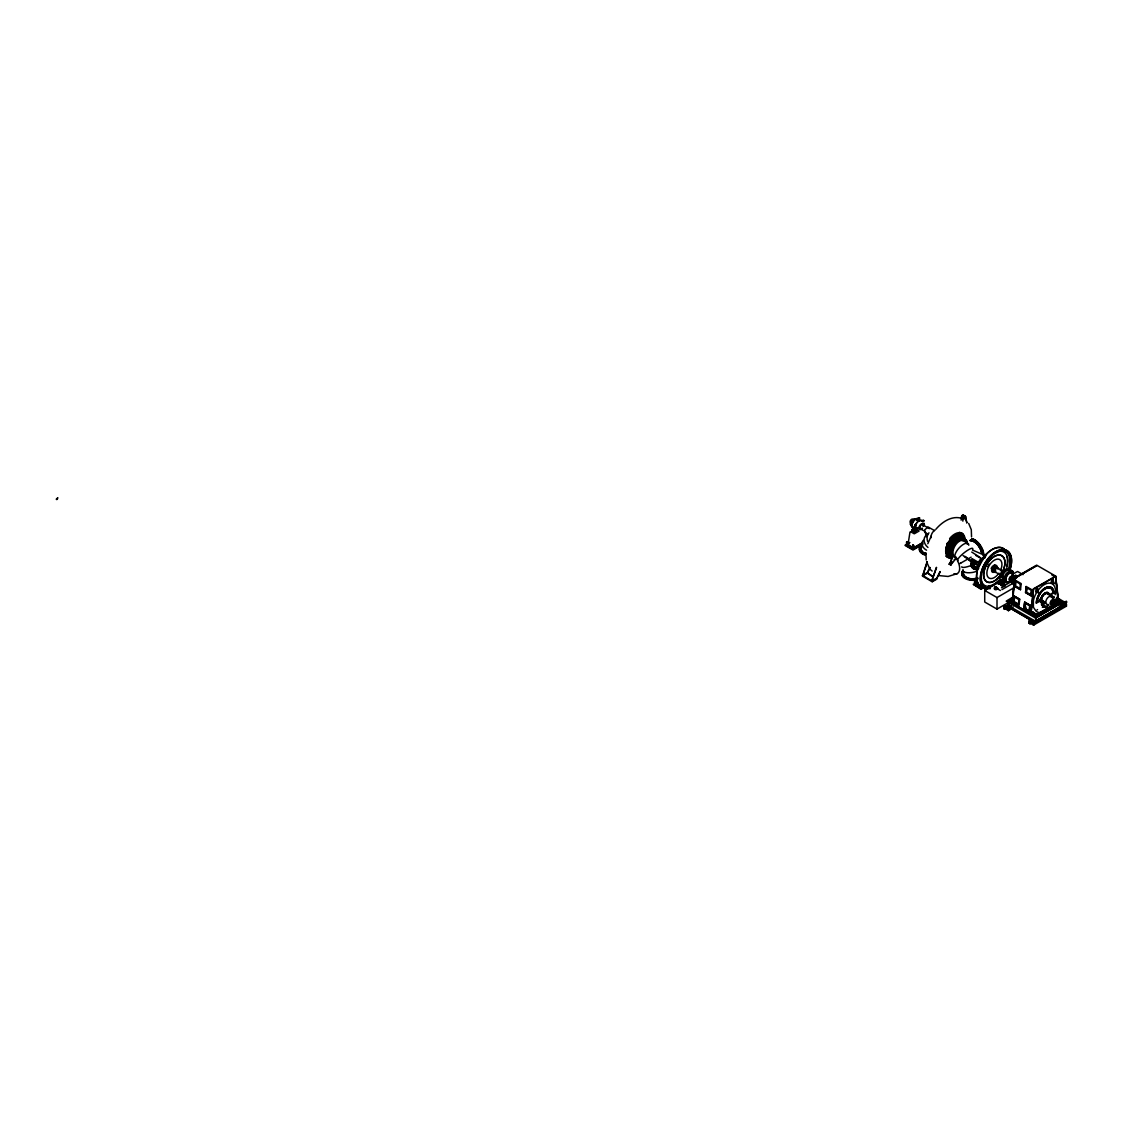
<?xml version="1.0" encoding="UTF-8"?>
<svg xmlns="http://www.w3.org/2000/svg" width="1123" height="1123" viewBox="0 0 1123 1123"><rect width="100%" height="100%" fill="white"/><g stroke="black" fill="none" stroke-linecap="round" stroke-linejoin="round"><path stroke-width="1.5" d="M951.672 556.461C946.773 557.359 953.82 556.432 951.714 558.313M955.519 536.471L954.143 537.65L953.076 537.243L953.708 536.247M953.96 536.275C953.202 538.759 953.764 535.474 955.14 536.541M960.446 535.292L961.091 535.236C958.438 536.499 961.456 533.285 962.369 537.833M961.85 536.738C960.783 536.766 958.13 536.78 960.769 535.053L961.555 536.401M960.404 537.145C958.031 533.93 965.415 539.573 963.927 536.71M960.839 536.654L959.73 535.222L958.719 536.724L960.516 536.218L960.207 535.152L959.954 536.527M960.586 539.377L961.892 539.77L960.67 539.307C955.238 541.16 965.134 531.867 959.421 536.962M963.745 535.952L961.92 538.001L959.309 535.98C954.269 543.069 963.029 531.656 960.558 536.682M912.971 529.115L912.073 530.379L912.971 528.217A5.531 3.187 -60 0 1 911.82 525.676L912.494 523.136A5.292 3.046 -60 0 1 918.965 519.402M916.171 530.982L915.652 531.867L916.171 530.056L913.252 528.049M947.952 553.274C948.949 555.338 945.959 553.077 948.598 552.544C949.595 555.366 946.829 552.825 950.577 553.176M964.208 539.307L965.359 539.138M953.09 541.525C951.532 538.689 952.164 540.879 953.132 539.503C952.318 539.784 952.543 543.321 951.967 543.49C953.104 543.462 951.911 539.419 952.318 540.654M953.132 543.995L953.778 540.107L952.88 539.265M953.792 540.444L953.89 540.177M963.801 536.976C959.688 536.569 965.261 539.335 962.593 536.289A12.858 7.426 -60 0 0 961.19 534.815L959.309 534.239A12.858 7.426 -60 0 0 946.886 545.245A12.858 7.426 -60 0 0 950.212 557.668M947.18 543.237L949.188 542.297L947.798 545.188L947.026 544.051M947.601 543.813L949.258 542.255M948.402 543.364C948.444 541.075 946.099 545.694 948.514 543.771M948.556 543.041L948.781 543.855L948.177 542.662M950.942 544.613C948.626 547.799 948.724 542.549 950.956 544.122M950.044 544.192C947.784 546.634 951.335 540.682 951.349 545.75M951.56 538.689L952.248 538.324L950.198 540.851L952.107 538.38L950.662 538.268M945.917 548.936L947.208 546.803L947.349 548.656L946.128 549.849L946.015 548.249L949.286 549.568L947.222 550.017M949.735 550.481C945.468 550.382 950.69 550.13 949.847 549.582M963.464 538.493L961.555 538.689A11.188 6.457 -60 0 0 951.869 555.478L952.304 556.447A7.398 4.267 -60 0 1 952.079 558.552L949.96 564.125M957.287 537.819L955.912 536.401L956.754 536.878M951.42 545.834C950.451 548.628 947.11 542.802 951.041 544.262M950.914 555.857C949.833 559.759 948.149 553.976 951.027 555.927M949.791 557.373C950.507 551.337 947.04 561.514 951.813 555.309M963.337 537.117C962.706 538.914 963.043 535.811 963.927 537.692M962.495 536.962L963.632 536.78L963.688 537.903M954.143 537.65L953.624 536.668M953.287 542.577L953.399 540.093L952.43 541.286M954.087 535.924L957.231 537.608C957.077 535.811 954.606 537.356 955.94 536.022M950.872 557.092L950.128 556.025M950.591 556.755L949.019 556.84L950.142 556.404M946.043 555.871A13.392 7.735 -60 0 0 951.799 557.64L952.697 556.166L951.518 557.864M955.841 536.233C958.172 538.17 953.315 537.594 956.417 536.836C957.231 537.903 956.656 532.835 957.105 536.822M958.944 534.885L958.789 536.71L959.744 536.527M958.817 535.362L959.126 535.025M960.039 537.019L959.94 535.334L960.993 535.783M947.349 544.234L947.798 544.795M950.577 544.178C948.963 546.003 952.599 544.318 948.416 543.658L948.472 542.114M1001.267 576.997L1003.344 576.646L1001.927 577.419M950.774 547.083C947.138 546.129 950.886 542.381 949.188 544.332M950.297 545.624L948.738 544.585L949.468 545.231M950.704 555.632C949.314 554.734 949.146 560.728 949.482 555.731M963.169 570.091A11.3 6.527 0 0 0 963.983 577.32L964.152 577.503M946.717 547.154L946.071 547.926M948.556 549.161C947.686 546.045 947.166 552.123 948.023 549.652M955.505 537.524L956.768 536.12M1000.326 581.967L1003.962 584.465L1004.313 581.124M952.262 543.265L952.178 543.027A9.546 5.559 -60.5 0 1 961.021 538.535A9.531 5.503 -60 0 0 952.206 543.041A9.531 5.503 -60 0 0 950.479 554.102A9.546 5.559 -60.5 0 1 952.122 543.013M1012.23 602.869L1014.56 578.148L1036.852 565.585L1014.813 578.303L1012.497 603.009L1010.981 602.195L1032.079 615.179L1034.62 613.72L1032.542 611.712L1029.988 613.186M1013.957 595.892L1013.297 601.984L1019.066 605.311L1019.712 599.219L1013.872 595.92L1019.712 599.219M1014.771 586.374L1015.417 580.282L1021.186 583.609L1020.526 589.701L1014.771 586.374L1020.526 589.701M1014.069 601.549L1014.574 597.127L1018.954 599.654L1018.449 604.076L1014.153 601.507M1020.414 584.044L1019.923 588.466L1015.543 585.939L1016.034 581.517L1020.33 584.086M1029.917 611.502L1024.078 608.217L1024.639 602.153L1030.493 605.437L1029.833 611.544L1030.493 605.437M1026.113 586.529L1025.538 592.593L1031.391 595.892L1031.953 589.828L1026.197 586.501L1025.622 592.565L1031.391 595.892M1024.737 602.11L1024.078 608.217M1024.85 607.768C1023.376 592.972 1027.461 622.872 1029.721 605.873L1025.257 603.388M1026.394 592.116L1026.815 587.736L1026.394 592.116L1030.774 594.643L1031.181 590.263L1026.731 587.778M1031.307 595.92L1031.953 589.828M1030.984 614.323L1033.244 588.943L1055.676 576.141L1058.231 598.587L1059.27 599.191L1056.434 601.114L1059.27 599.485L1058.231 598.082L1055.578 599.822L1054.539 602.195M1038.368 614.716A18.726 10.809 -60 0 1 1033.244 612.456L1030.928 613.649L1033.595 589.14L1055.62 576.422L1057.936 598.461L1055.62 576.422M960.179 536.682L960.867 535.783L958.902 535.264M951.069 539.208C953.68 538.324 949.721 536.991 950.198 540.851M952.29 540.079L952.823 539.405L953.834 540.612M952.543 539.461L953.315 539.616M953.567 539.082C953.932 539.391 951.939 541.567 953.848 539.995M954.227 539.293L951.995 540.809L954.227 538.97M949.103 552.769C947.756 557.541 946.914 552.404 948.402 553.527M959.73 535.517L960.839 535.783L960.081 536.948M911.258 523.346C911.89 520.202 911.427 525.255 911.02 522.181M916.986 530.309L916.171 530.056L917.912 530.21A5.531 3.187 -60 0 1 915.02 527.529L915.161 526.28A5.292 3.046 -60 0 1 918.446 521.269A5.292 3.046 -60 0 1 922.165 521.24M921.871 528.301A2.33 1.348 -60 0 1 919.807 527.67L919.063 527.249A3.299 1.909 -60 0 1 921.323 523.95A3.299 1.909 -60 0 1 923.583 524.652L923.653 525.297A3.299 1.909 -60 0 1 923.583 526.041M924.748 530.351L924.973 532.33L928.314 534.38M953.764 537.019L953.076 537.243M955.21 536.331C955.827 533.313 951.981 537.692 953.399 537.356M955.912 538.198C957.933 540.528 954.859 535.741 954.817 540.289A7.103 4.099 -60 0 0 953.525 541.132M962.987 539.377L962.832 538.928A10.584 6.106 -60 0 0 958.242 537.384M974.217 568.112L974.904 567.677L973.29 567.691M979.593 562.118L979.621 561.346L978.849 562.174L979.902 562.342L979.621 561.346M1009.507 581.209A6.317 3.65 -60 0 1 1004.495 581.7L1004.495 576.548A6.317 3.65 -60 0 1 1012.216 572.084L1012.216 577.236M1000.425 577.433C997.449 578.233 1002.825 581.153 1003.976 579.482L1004.229 577.727L1002.193 577.25M1041.049 598.77L1040.923 599.949L1045.597 602.883L1044.053 603.767L1039.645 601.226L1044.053 603.276L1045.345 602.49L1041.414 599.668M947.349 544.122L947.882 543.111M961.372 539.531C960.165 538.942 962.439 535.095 962.397 538.24M1006.04 569.642L1007.233 569.543L1006.04 569.754A5.096 2.934 -60 0 0 1005.043 569.894M971.774 540.486L971.493 539.601M972.729 539.938L972.279 539.152L972.897 539.517M973.585 540.935L974.778 540.598M974.525 540.809L974.202 540.71M974.104 541.356L973.599 540.626M975.845 542.283L976.477 542.83L975.901 542.255M977.207 542.212L977.066 542.114M978.147 544.866L978.512 544.711M979.495 544.515L979.017 543.925M979.747 547.757L979.775 546.943M980.239 547.729L979.523 547.364M981.221 547.154L981.305 546.845M981.502 550.396L981.039 549.863L981.348 550.691M982.316 550.144L982.204 549.189L982.527 550.017M969.907 540.444A11.412 6.598 60 0 1 981.741 552.937L982.541 553.33L981.965 552.755A11.258 6.499 60 0 0 970.342 540.374M1036.459 591.933L1038.508 592.509L1037.441 587.905L1036.248 587.82C1034.816 596.116 1037.273 588.663 1038.508 592.509M1051.942 582.991L1053.992 583.567L1052.925 578.963L1051.746 578.878C1050.314 587.175 1052.756 579.721 1053.992 583.567M1064.071 602.939L1064.309 603.332M949.426 548.824C944.85 550.396 951.7 547.406 950.114 550.705M948.107 549.961C948.121 548.15 947.882 548.6 949.005 549.119M946.352 546.775L948.668 548.698L948.205 549.484M945.748 552.446L947.11 553.611L946.591 551.014L948.43 552.474L947.321 555.043L948.388 555.646M946.015 553.134L946.422 550.93L945.819 553.457M948.247 553.934C943.545 553.358 948.317 552.67 946.619 551.407M947.054 553.4L946.984 553.274M973.108 566.511L972.139 566.624M949.356 556.685L949.819 557.036M963.759 537.791L963.731 535.966M949.665 557.584L948.991 555.885L952.262 554.144M949.974 556.152L948.753 556.025L949.819 556.854M949.595 557.162L949.384 556.306M948.963 556.657L949.665 556.264M956.459 537.594C957.891 536.359 954.55 536.303 956.178 538.268M956.052 537.833C953.638 536.092 958.509 537.412 956.403 537.735M963.043 537.033L963.464 538.114M947.644 552.305L948.359 552.642M948.458 552.572L947.686 554.453L948.514 553.162M947.882 554.229L947.91 552.221M947.994 552.502L947.293 555.45M948.696 552.993L948.289 552.305M965.303 539.363L963.337 539.573M909.546 547.027L910.416 546.522C909.756 543.56 904.169 545.329 907.931 545.062L909.995 532.007M950.774 538.843C952.992 537.44 947.279 541.847 951.363 539.981M917.982 519.303L916.761 518.938A2.457 1.418 0 0 1 918.474 519.893L918.754 519.331M978.386 563.662L978.428 562.932M952.501 540.177L951.925 539.672L952.262 541.272M917.252 520.033L916.2 519.275L916.831 518.952M965.443 539.981L965.19 540.57M948.275 553.12L947.784 554.046L947.587 553.035M1006.629 569.487L1006.04 569.937M948.823 544.767L949.356 544.178M947.405 555.029L947.756 556.278M948.57 555.309L948.444 554.383M960.207 535.938L959.758 536.05M960.263 536.317L962.593 538.45M957.961 535.825L959.239 536.569L960.614 535.432M961.428 535.615L961.162 537.061L959.632 537.398M961.428 537.061L962.467 537.622M963.155 537.608L962.804 536.176L962.495 537.173M977.586 565.416L977.782 564.658L978.344 565.445M957.722 536.64L957.329 536.991M957.428 536.233L957.049 535.166L958.944 534.492M56.304 499.075C60.74 495.552 54.157 500.802 57.427 499.272M907.917 542.802C906.387 544.36 907.23 540.612 907.258 542.297C908.858 542.746 904.577 544.192 907.777 543.995M906.528 543.364L906.57 541.904M910.851 525.648L910.851 524.89M911.736 522.335L911.974 523.234M907.903 543.153L906.738 543.476M907.595 544.178L907.777 543.293M914.964 525.382L915.708 524.694L916.214 525.69M915.091 528.091L915.091 527.333M917.491 519.626L916.761 519.219L917.842 519.514M917.21 519.57L917.463 518.812L917.337 519.64M919.288 518.026L919.344 518.952M912.831 545.89L912.536 545.343C915.484 544.304 910.585 547.154 913.364 547.069M912.522 545.399L913.883 546.845L913.336 546.185M912.367 548.277L913.911 548.277M919.54 520.567L919.765 521.1M912.452 547.42L913.743 545.455M923.022 521.325L923.527 520.468L923.583 521.409M923.822 523.739L923.962 523.15M974.553 581.209C977.305 582.121 973.388 581.251 975.255 582.36M974.975 582.5C974.694 585.055 976.294 581.068 974.61 583.328M975.775 582.655L974.427 582.556L974.736 581.756M979.874 564.981L978.624 564.364M980.084 561.865L978.737 562.3M975.761 582.107L975.915 583.258M982.807 557.949L982.85 558.299M982.807 558.215L983.13 557.275M981.741 585.504L980.618 586.655M980.702 585.701L981.572 586.88M1000.102 583.258L998.319 583.693M1001.267 584.76L1001.267 585.56M1001.674 584.774L1002.853 584.957L1001.983 585.462C1001.407 581.461 1004.509 587.933 1001.126 585.069M1002.544 584.606L1001.8 584.325L1002.853 584.437L1002.671 585.35M1011.149 570.231L1010.153 570.751L1011.318 570.695M1011.304 570.933L1010.153 570.751M955.547 540.907L956.291 540.009L956.557 540.682M955.898 540.71L955.252 539.672M946.113 552.151L946.184 551.14L946.984 551.969M947.728 549.498L947.77 548.487L948.472 548.81M950.016 557.64L950.942 556.264M961.569 537.047L961.934 538.352M959.267 535.081C957.049 532.597 955.631 537.468 958.312 534.478M959.632 535.446L959.253 536.569M959.66 535.924L959.87 535.18M950.746 553.148L951.7 553.148M975.761 567.648C976.112 569.642 977.221 567.719 975.452 568.35M949.637 544.823L950.086 545.259M950.999 544.908L950.114 543.139M955.196 540.514L956.192 537.678M980.056 547.842L979.607 547.055M946.731 547.462L946.787 548.656L946.043 548.136M948.135 553.653L947.321 553.821L947.672 552.769M952.22 543.055L953.118 542.241M947.966 549.315L948.612 549.344M960.404 536.597L961.134 536.289M911.96 524.427L912.353 523.121A5.531 3.187 -60 0 1 919.119 519.205L919.19 519.359M949.37 563.914L950.128 563.086M979.958 563.69L980.351 562.37A5.531 3.187 -60 0 1 984.745 557.738M1000.579 576.057L1001.028 574.555A6.317 3.65 -60 0 1 1008.763 570.091M1000.832 575.945L1001.407 576.717M1001.463 576.983L1001.969 575.313A7.047 4.071 -60 0 1 1010.602 570.33L1011.233 570.638M1002.432 577.306L1003.765 577.643M1041.386 597.633L1039.393 600.033M1053.121 602.377C1053.318 598.84 1049.837 604.862 1052.798 602.925M996.508 588.508L996.733 587.68M1016.764 576.717L1016.329 575.931M949.398 549.638L949.061 548.6M955.954 537.678L956.838 536.626M963.295 539.237L963.029 538.057M972.967 566.806L973.122 566.09M957.372 535.053L958.073 534.323L958.817 535.067M951.223 555.885L950.451 555.506M957.779 535.699L958.382 534.562M949.707 555.604L949.482 556.699M1055.76 576.155L1036.655 565.15L1014.673 577.784L1012.09 602.756M949.37 553.878L949.328 552.965L946.352 551.716M936.343 567.396L931.893 580.956L936.68 578.317L936.764 579.145L932.23 581.756L922.474 576.127L926.994 561.991M930.209 567.648L927.331 573.095L922.811 575.706L927.261 562.146M932.23 581.756L932.16 579.468L936.61 567.55M956.192 540.458L956.796 537.538M947.531 554.622L950.03 555.352M947.658 555.436L947.419 554.215M948.43 555.309L949.132 554.032M961.106 520.146L961.779 516.692A1.713 0.983 -60 0 1 963.001 515.289A1.713 0.983 -60 0 1 964.011 515.738L964.587 518.924M965.401 516.538L966.833 522.799L965.401 516.538A1.713 0.983 -60 0 0 964.376 516.089A1.713 0.983 -60 0 0 963.169 517.478L962.846 521.142M962.846 519.472L963.52 517.703A1.713 0.983 -60 0 1 964.727 516.299A1.713 0.983 -60 0 1 965.738 516.734M953.736 540.682L953.16 541.356M924.369 524.764L923.078 525.718A2.33 1.348 -60 0 1 923.036 526.294M947.517 544.795L948.584 544.458M952.529 539.587L952.472 539.966M1054.736 602.279L1055.578 599.822M927.823 543.714L931.178 536.106M949.791 544.023L949.328 544.936M978.203 545.034L979.102 543.953L974.343 539.981A13.013 7.51 60 0 0 971.971 538.97A13.013 7.51 60 0 1 983.509 555.941A13.013 7.51 60 0 0 978.947 544.065L978.947 543.827M982.302 549.919L982.204 549.189M911.82 523.178L911.02 522.56A3.299 1.909 -60 0 1 912.62 519.71M912.073 522.335L910.739 523.051M912.732 530.196L911.792 530.716L912.494 529.888L912.788 531.053L911.623 530.856L913.111 529.565L914.15 530.253M915.498 525.789L915.259 524.623L916.312 524.778L915.54 525.62L915.329 524.89M915.091 525.367L915.259 524.623M919.597 517.998L918.389 518.18L918.825 518.826L919.597 517.998L918.544 517.829L918.614 518.952M918.389 518.573L918.544 517.829M913.897 531.937L915.231 530.772L916.256 531.376L912.971 529.719L916.171 531.558M914.852 531.418L914.571 532.274M922.629 521.016L922.783 520.272C925.591 520.847 920.818 521.549 923.836 520.44M995.034 588.087L996.354 588.396L996.564 587.189L994.908 587.736M996.354 589.182L995.034 588.985L995.231 586.978M998.375 582.851L999.33 582.304L999.554 583.553L998.375 582.851L999.737 582.64M996.564 587.189L994.796 588.284A1.404 0.814 0 0 0 994.796 589.435A1.404 0.814 0 0 0 996.789 589.435L997.659 588.943L1000.382 590.516M998.375 583.37C999.049 581.882 1000.003 583.019 998.052 583.623M996.564 587.848L995.596 588.41M1001.169 585.111L1001.674 584.255M1002.853 584.437L1001.491 584.648L1002.165 584.311M1013.297 577.826L1016.329 577.657L1016.526 575.664L1015.206 575.453L1014.995 576.661L1016.329 576.759M1015.81 575.931L1014.869 576.211M1016.526 576.324L1015.192 576.955L1015.206 575.453M947.391 550.312L948.879 548.122L948.247 547.631M948.177 549.723L948.781 548.529M924.959 529.649L928.061 526.968L934.49 530.561M949.847 564.055L951.56 558.257A7.398 4.267 -60 0 0 951.785 556.152L951.349 555.169A11.188 6.457 -60 0 1 961.035 538.38L962.944 538.198L966.37 540.163A11.188 6.457 -60 0 1 967.422 544.122M950.928 564.687L950.942 563.564L950.226 564.279M960.726 539.531L961.653 539.012L960.769 539.7A9.728 5.615 -60 0 0 954.129 545.581M947.405 548.936L947.952 548.684M961.077 536.022L959.926 535.124M952.079 540.149L953.188 539.868A8.998 5.194 -60 0 1 956.473 537.931M946.254 552.221L946.057 553.021M929.942 567.494L927.065 572.941L922.545 575.552M957.175 537.763L956.557 538.479M940.021 571.537L936.764 578.527L932.16 581.11M936.68 578.499L940.288 571.691M950.591 538.984L950.872 539.896M932.23 581.153L922.545 575.383M922.474 575.509L927.065 572.772L933.395 576.59M963.969 577.348L964.11 577.25A11.3 6.527 0 0 0 975.887 579.65M1001.505 576.857C998.712 574.892 1002.53 576.632 1000.144 576.759M1000.958 576.296L1000.116 576.548L1000.775 576.197M1002.418 578.148C1003.092 577.152 1001.505 577.222 1003.078 577.896M1002.249 577.011L1002.446 577.91M1010.307 570.063L1010.489 570.975M1012.581 572.912C1012.89 570.891 1011.879 570.779 1011.528 572.674M1012.286 571.621L1013.143 571.368M947.756 543.504L948.5 542.858M955.926 536.654L957.021 536.822L956.122 536.513M950.465 556.952L951.335 556.432M911.202 524.483A3.299 1.909 -60 0 1 910.893 523.318L911.595 522.855L910.22 524.259M950.774 545.076L950.465 545.483A7.103 4.099 -60 0 0 949.974 547.294M946.015 547.715L946.057 548.529M946.759 547.041L946.17 547.547M945.819 547.617L945.791 549.652M950.03 543.743L950.1 544.487M954.592 535.755L955.799 535.601L954.087 536.05M950.128 564.223C945.763 564.672 953.862 562.693 952.318 562.09M973.444 540.851L973.922 541.454L973.781 540.528M974.034 540.514L975.101 540.781M974.188 540.935L974.778 539.952L975.255 540.542M1005.366 608.722L1004.074 609.101L1004.594 607.754L1005.366 608.722L1004.594 607.754M1004.594 609.396C1005.787 606.28 1003.134 610.673 1005.113 608.062M1028.907 622.914L1029.679 622.24L1030.198 623.574L1028.907 622.914L1029.201 620.837L1030.928 620.64L1033.876 623.139L1033.876 624.935M1029.679 622.24L1030.198 623.574M1029.679 623.883L1030.465 623.209M1065.292 601.9L1066.078 602.869L1065.292 601.9L1066.597 601.535L1066.078 602.869M1066.078 601.226L1065.53 602.223L1066.597 602.574M952.95 540.514L952.332 539.812M945.917 552.025L946.871 551.828M963.352 539.658L964.124 539.124M915.357 519.093L915.217 518.77M912.087 523.15L911.3 522.785M922.699 520.623L922.853 521.409M980.505 585.644L981.137 586.346L981.881 585.602M980.393 586.697L981.965 586.487M998.782 582.584L998.319 583.89M1004.299 577.334L1002.123 577.489L1002.657 575.706A7.047 4.071 -60 0 1 1011.29 570.723L1010.307 570.47M1002.278 584.325L1003.218 585.265L1001.435 585.49M1013.283 571.93L1011.556 573.151M958.087 538.872L958.916 539.124M947.728 554.622L947.04 555.871L948.093 556.475M963.548 536.682L959.716 536.836M957.694 536.373L957.4 536.078M950.605 549.793L950.62 550.93M994.908 587.638L994.866 588.34M952.767 540.275L952.823 539.812M953.609 541.075L952.515 541.412M952.88 556.376L951.883 557.57M978.723 568.308L978.737 567.662M949.861 556.082L948.598 555.197M951.027 543.251L950.437 542.76M950.423 543.069L949.132 544.978M949.202 545.301L950.718 543.771M952.571 556.98L951.827 557.331M950.676 552.446L950.732 553.597L950.058 553.344M910.36 523.739L911.23 524.75M950.732 553.597L947.742 554.467M949.749 563.437L950.956 564.701L954.704 560.068A7.398 4.267 -60 0 1 956.417 558.819L957.456 558.707L956.389 558.819M950.451 538.45L949.777 540.64M935.908 529.242C942.155 521.858 952.262 514.98 962.341 518.559M960.684 538.843L962.706 536.892M951.953 556.713C949.932 558.875 948.809 555.211 952.136 554.973A9.546 5.489 -59.8 0 0 953.16 556.039M952.515 555.183L950.493 557.134L948.051 555.801M950.956 538.801L951.434 538.633M948.093 542.746L948.823 542.241M1006.04 607.206C1006.784 609.635 1005.955 604.23 1008.917 605.381M963.885 539.503L964.699 539.124M963.127 570.638L963.239 570.61A11.3 6.527 0 0 0 963.983 577.798A11.3 6.527 0 0 0 975.887 580.128M963.323 537.749L963.59 537.51M949.525 557.359L950.212 556.854M963.295 538.198L962.481 538.394M919.498 518.896L918.544 518.222M910.851 525.578L912.199 525.48M956.038 537.847L954.269 537.033M1039.477 600.58L1037.175 601.914L1037.273 600.159A11.37 6.57 -60 0 1 1045.036 588.789A11.37 6.57 -60 0 1 1052.798 591.189L1053.079 592.733L1050.777 594.067L1049.261 594.334L1048.124 592.719A6.191 3.566 -60 0 0 1045.036 593.014L1043.899 593.842A6.191 3.566 -60 0 0 1041.246 597.731M952.894 555.408L952.009 555.324M1054.75 576.661L1051.872 575.004M963.38 536.218L963.941 536.738M996.677 588.284L995.02 588.382M1016.469 577.784L1016.764 577.517A3.832 2.218 -60 0 0 1012.076 580.184A3.832 2.218 -60 0 0 1014.42 583.525M951.799 546.059L951.462 547.42M949.202 555.59L948.738 554.58M960.741 563.086L960.011 563.521L971.128 557.162M979.017 565.922L964.783 556.362L972.265 562.497L963.071 555.548M913.589 528.147L913.097 527.992A5.292 3.046 -60 0 1 912.002 525.578L911.974 525.887A5.503 3.187 0 0 0 914.669 527.375L915.919 527.263M912.788 531.053L914.15 530.154M915.231 530.884L914.01 532.33M914.74 532.33L916.256 531.376M919.105 531.039L914.262 533.804L910.823 531.853M921.969 544.837L913.013 550.017L905.222 545.525L909.7 542.437M909.672 542.858L906.008 544.978L913.097 549.063L923.008 543.35M906.808 545.441L907.679 544.936M913.238 545.75L913.729 546.101M914.81 547.14L922.699 542.591M914.585 547.406L922.025 543.111M905.222 545.02L913.013 549.512L921.969 544.346M981.741 552.895L982.457 552.937M976.603 568.814A11.188 6.457 -60 0 1 970.749 563.367L972.644 562.286A8.507 4.913 -60 0 0 972.841 563.957M986.555 554.243L984.674 555.338L972.546 550.088M973.122 562.567L971.227 563.648A11.188 6.457 -60 0 0 977.094 569.094M970.749 563.367L971.718 563.928L973.613 562.834A8.507 4.913 -60 0 0 978.063 566.975M975.396 581.925L974.567 582.065L975.775 581.265M975.368 583.763L974.399 584.325L975.676 584.199M977.543 586.276L978.414 585.785L975.859 583.974M980.365 587.778C984.127 588.129 978.512 587.02 981.502 587.161M1000.944 576.955L1002.642 575.86L1001.702 575.313L1000.144 576.352A5.096 2.934 -60 0 1 1002.488 571.256A5.096 2.934 -60 0 1 1006.405 569.894M1001.084 576.899L1002.642 576.001L1001.702 575.453M984.001 587.554L981.011 589.28L973.22 584.283L981.011 588.775L984.001 587.048M1008.959 602.195L997.013 609.101L984.717 602.012L984.717 590.459L1001.155 580.97M997.659 588.143L994.796 587.483A1.404 0.814 0 0 0 994.796 588.634A1.404 0.814 0 0 0 996.789 588.634L997.659 588.143L997.659 588.943M1001.786 583.441L1000.439 584.255L1002.221 583.693L1002.657 581.461A7.047 4.071 -60 0 0 1003.443 582.205M1013.901 576.464L1014.771 575.959A1.404 0.814 0 0 1 1016.764 575.959A1.404 0.814 0 0 1 1016.764 577.11M1004.032 584.437L1005.071 584.479L1005.197 585.911L1001.435 587.778M1004.552 584.142L1004.552 585.532L1012.3 581.054M1001.941 589.617L1013.185 583.174M984.717 590.459L997.013 597.548L1013.437 588.059M1013.676 596.636L1006.208 601.142L1035.631 618.127L1063.958 601.577L1035.631 617.931M1012.96 598.657L1008.636 601.142L1035.631 616.724L1061.544 601.774L1056.757 599.205M1008.987 601.142L1013.493 598.545M1004.116 608.161L1004.116 606.364L1005.843 606.153L1008.777 608.652L1008.777 610.449M1006.208 605.746L1035.631 622.928L1006.208 605.943L1009.198 604.02M1004.453 606.953L1009.198 604.216M1036.248 587.82L1037.441 587.905M1051.746 578.878L1052.925 578.963M1003.822 608.427L1004.453 606.153M1004.116 606.364L1007.401 607.052M1007.696 607.136L1010.644 605.437M1007.008 608.427L1011.556 605.802M1036.248 591.821L1036.978 591.639M1051.746 582.879L1052.462 582.697M1011.725 608.75L1008.44 610.659L1008.777 608.652M1008.777 609.452L1013.185 606.911M1045.345 602.532L1041.625 600.58L1040.08 601.479L1041.933 597.843A5.194 3.004 -60 0 1 1044.081 594.516L1045.12 593.87A5.194 3.004 -60 0 1 1047.717 593.618M1052.686 598.292L1053.978 597.506L1049.991 595.204L1053.865 593.07A12.367 7.131 -60 0 0 1045.12 588.031A12.367 7.131 -60 0 0 1036.375 603.163L1041.358 600.201L1041.849 597.787A5.194 3.004 -60 0 1 1044.165 594.572M1040.08 600.44L1044.053 602.728L1045.401 601.956M1053.978 598.054L1053.978 597.015L1052.63 597.787L1049.977 596.243M1032.599 613.383L1035.631 615.137L1058.764 601.774L1055.227 599.626L1057.585 598.25M1031.223 613.677L1030.928 614.351M1046.271 606.673L1042.369 604.427L1042.72 607.108M1031.265 613.846L1033.469 612.582L1035.841 614.351A18.726 10.809 -60 0 0 1038.719 614.913M1032.262 614.786L1034.62 612.919M1055.227 599.626L1056.617 600.215L1059.27 598.685M1010.981 602.7L1032.079 614.885L1034.62 613.411L1032.542 612.217M1049.022 605.086L1045.331 607.108L1041.512 604.918L1041.512 600.749M1035.631 616.527L1061.193 601.774M1064.786 604.539L1061.881 601.97L1065.166 602.672L1066.555 606.069L1033.525 625.132L1029.159 622.535M1032.486 619.742L1029.538 621.44L1029.538 620.64M1030.198 622.535C1027.924 624.416 1031.111 621.749 1029.945 623.504M1029.201 620.837L1032.486 621.538M1061.881 601.97L1065.166 602.672M1065.559 602.574C1067.468 602.911 1065.895 600.454 1066.134 602.279M1059.242 606.336L1064 603.598M1032.093 622.914L1064.786 604.076M1035.631 621.131L1061.193 606.364L1061.193 601.577M1008.636 600.945L1008.636 605.746L1035.631 621.328L1061.544 606.364L1061.544 601.577M1033.525 625.132L1033.876 623.139M1066.204 606.266L1066.555 604.272M1035.631 622.718L1063.958 606.56L1061.024 604.862M1033.876 623.939L1066.204 605.269L1064.436 604.75M995.961 568.687L996.227 568.533A1.474 0.856 -60 0 1 997.056 568.799M948.205 544.094L947.391 543.307L949.258 544.318M947.321 553.779L948.107 554.046M915.863 525.017L915.259 525.017M916.214 525.564L915.175 525.564M924.454 524.427L923.822 523.683M914.024 531.291L914.375 532.386M906.57 543.293L907.595 543.223M913.855 546.985L912.55 546.283L913.041 545.048M912.718 546.662L913.743 546.845M1010.181 570.554L1011.051 571.34M1012.3 571.495L1011.29 570.723M1001.435 584.844L1002.165 584.662M963.702 537.075L962.341 536.682M995.09 587.624L996.564 587.652M946.366 551.912L948.303 552.965M952.374 539.77L953.202 540.261L950.465 538.759L951.041 539.784M956.136 537.117L957.905 536.864M982.035 552.67A11.258 6.499 60 0 0 978.33 544.95L977.922 544.922M957.315 573.628L948.093 576.464L939.277 575.622M964.376 539.251L962.832 538.928M950.451 557.289L949.595 556.573M948.935 552.769L950.956 552.263M922.853 520.553L923.668 521.184M913.575 547.519L912.409 547.098M979.088 561.711L979.677 561.556M1013.69 577.306L1014.195 577.713A2.709 1.572 -60 0 0 1012.076 577.236A2.709 1.572 -60 0 0 1010.489 580.535A2.709 1.572 -60 0 0 1012.399 581.447M999.582 583.778L998.544 583.778M996.283 588.508L995.483 588.55M958.172 534.955L960.488 536.19M977.515 579.552L977.557 578.836M1042.369 607.304L1046.608 606.476M916.986 519.107L917.842 519.177M915.091 524.974L916.143 525.129M979.088 562.441L980.07 561.598M1015.206 576.113L1016.526 576.422L1016.526 575.664M995.231 587.736L996.564 587.947M960.867 535.025L961.835 535.882M959.561 537.215L959.618 536.261M951.055 563.662C947.84 564.939 952.809 566.104 950.802 563.521M979.256 561.668L979.635 561.668A2.33 1.348 -60 0 1 979.803 561.107M979.453 564.981L980.491 562.384A5.292 3.046 -60 0 1 982.765 559.072M1013.143 571.775L1012.132 571.495M1014.883 578.008L1014.195 577.713M963.408 535.755L963.534 537.833M971.971 563.788L971.928 564.855M1036.599 611.431L1037.091 611.853A15.904 9.181 -60 0 0 1042.13 612.302M981.137 586.852L980.505 586.571M917.491 528.386L915.203 527.361M979.817 561.823L979.088 561.823A3.299 1.909 -60 0 1 981.951 558.342M999.33 582.683L1000.102 583.469M917.224 528.4L919.863 527.136A2.33 1.348 -60 0 1 921.45 524.82A2.33 1.348 -60 0 1 923.036 525.311L923.696 524.722M917.463 519.977L917.912 520.244A2.457 1.418 0 0 1 916.2 519.317M996.354 587.554L995.09 587.511L995.034 588.985M959.421 532.358L961.555 533.018A14.599 8.422 -60 0 1 963.197 534.534M962.425 539.531L964.292 540.374M912.971 528.217L913.785 528.456M950.465 543.56L951.728 545.96M947.7 554.13L949.146 554.692M947.335 549.961L947.938 550.298M951.841 557.527L948.374 557.584L946.142 556.25M952.178 538.198L951.504 538.45M950.255 540.023L950.999 540.528M979.003 565.767L973.234 563.058A9.026 5.208 -60 0 0 977.965 567.438M1012.539 574.176L1017.592 571.481L1023.053 574.639M961.442 516.482A1.713 0.983 -60 0 1 962.65 515.092A1.713 0.983 -60 0 1 963.66 515.541L964.011 515.738M961.779 516.692L961.106 518.475M1053.865 593.07L1053.781 593.028A12.367 7.131 -60 0 0 1045.036 587.975A12.367 7.131 -60 0 0 1036.29 603.121M985.643 555.899L984.674 555.338A8.507 4.913 -60 0 1 984.464 557.247M1056.603 597.324L1063.958 601.774M1053.978 597.015L1049.991 594.713L1049.991 595.751M1014.995 575.902L1015.557 577.784M1015.206 576.211L1016.469 576.885L1016.54 576.127M1055.578 600.117L1056.617 600.215M971.746 552.067L979.775 557.205M1044.601 594.137L1043.646 594.278A5.194 3.004 -60 0 0 1041.414 597.534M921.899 524.301L929.409 528.638M975.957 555.506L981.965 558.973M995.483 566.778L1002.979 571.116M1061.024 604.665L1063.958 606.364M919.583 528.329L924.089 530.926M972.125 558.664L978.133 562.132M993.153 570.807L1000.663 575.13M971.521 559.324L975.999 561.907M1001.814 581.419L1002.516 581.812L1001.786 580.535M911.792 530.337L912.606 530.842M951.041 555.267L952.627 556.25M952.346 556.769L952.894 556.811A10.584 6.106 -60 0 1 951.406 544.009A10.584 6.106 -60 0 1 963.169 539.012M1024.639 602.153L1030.409 605.479M1037.554 609.578L1037.034 609.887M994.585 587.161L995.666 587.792L995.596 589.308M1030.942 613.439L1032.262 614.281M911.82 547.533L906.696 543.897M974.006 584.227L981.095 588.326M1007.008 608.933L1006.222 607.978M1004.074 608.062L1008.44 610.659M932.581 576.731L927.065 572.772M978.975 564.083L980 564.841M970.37 540.36A11.258 6.499 60 0 1 974.343 541.412L978.33 544.95M1031.279 622.409L1031.125 621.693L1031.321 622.97M975.143 584.185L975.073 580.858M907.145 544.936L907.075 541.609M960.221 535.741L960.614 536.696M930.462 569.656L932.146 571.046M977.628 565.066L977.15 564.434M1048.91 593.407L1048.222 592.762A6.191 3.566 -60 0 0 1045.12 593.07M964.587 538.703L965.85 539.868A11.188 6.457 -60 0 1 966.903 543.827M1035.939 611.052L1033.399 607.262L1033.399 600.538A15.904 9.181 -60 0 1 1047.169 583.399A15.904 9.181 -60 0 1 1055.115 594.713M1002.432 581.742L1003.26 582.514M1064.829 602.869L1066.204 604.469M1032.135 621.735L1033.525 623.335M1007.05 607.262L1008.44 608.848M972.307 565.037L972.883 564.293L972.307 565.037A9.546 2.035 -21.1 0 1 961.878 567.199L961.765 566.792M1041.625 600.58L1041.568 601.268A5.194 3.004 -60 0 0 1041.933 602.082A5.194 3.004 -60 0 1 1041.484 601.226M968.672 523.402L971.297 529.691L971.549 536.92M1048.601 594.811L1047.633 593.576A5.194 3.004 -60 0 0 1045.036 593.828L1044.601 593.576A5.194 3.004 -60 0 1 1045.555 593.169M1004.046 580.717L1004.495 581.7M926.629 561.837L929.283 567.803M949.356 555.688L949.623 557.345M1052.405 579.257L1053.472 583.876M1036.922 588.199L1037.989 592.818M914.81 518.7L914.81 518.994A3.299 1.909 -60 0 0 913.224 519.275M925.282 531.67L926.18 536.738M948.809 554.495L948.879 555.408M925.857 552.698L926.236 559.984M1058.764 601.774L1035.631 615.137M1052.265 578.584L1052.265 582.57M1044.053 602.728L1044.053 603.767M1036.768 587.526L1036.768 591.512M1035.631 616.33L1035.631 621.328M1015.964 575.327L1015.964 576.899M1012.286 571.214L1012.483 572.112M1008.987 600.945L1008.987 605.746M997.013 597.548L997.013 609.101M996.003 586.866L996.003 587.624M995.666 586.992L995.666 587.792M981.095 586.852L974.694 583.16M979.017 561.43L978.849 562.174M974.343 539.981L974.343 541.412M916.312 524.778L916.143 525.522M974.722 541.202A11.258 6.499 60 0 1 978.695 544.725M981.614 549.779A11.258 6.499 60 0 1 982.4 552.446M972.336 538.759A13.013 7.51 60 0 1 983.916 555.703M958.059 560.531A9.546 1.965 -38.6 0 1 964.839 552.235A9.546 1.965 -38.6 0 1 972.658 549.414M953.329 555.745A9.531 5.503 -60 0 1 951.349 545.413A9.531 5.503 -60 0 1 961.456 538.815M952.978 555.562A9.546 5.559 -60.5 0 1 951.574 555.141M956.838 558.243A9.546 3.846 -48.1 0 1 959.112 547.926A9.546 3.846 -48.1 0 1 968.77 545.259M952.571 556.489A10.584 6.106 -60 0 1 949.089 548.782A10.584 6.106 -60 0 1 956.305 538.212M977.74 578.612A9.574 5.517 0 0 1 975.438 579.159M968.166 578.612A9.574 5.517 0 0 1 966.187 577.741L966.173 577.25A9.574 5.517 0 0 1 963.674 571.902A9.574 5.517 0 0 0 964.671 576.113L966.173 577.25A9.574 5.517 0 0 0 977.74 578.134M977.684 577.896A9.56 4.983 -4.3 0 1 966.201 577.727M951.434 553.555A9.546 5.489 -59.8 0 1 953.89 543.981A9.546 5.489 -59.8 0 1 961.386 539.11M978.035 562.076A9.546 2.035 -21.1 0 1 974.539 564.083M976.799 571.214A9.588 3.916 -11.6 0 1 972.083 572.505L969.654 572.758A9.588 3.916 -11.6 0 1 962.804 570.021M1011.261 579.917A2.33 1.348 -60 0 1 1009.198 579.44A2.33 1.348 -60 0 1 1010.981 576.352A2.33 1.348 -60 0 1 1012.413 577.896A5.096 2.934 -60 0 0 1010.321 572.941A5.096 2.934 -60 0 0 1005.801 579.566A5.096 2.934 -60 0 0 1010.321 580.97M1010.489 580.015A1.895 1.095 -60 0 1 1009.535 578.668A1.895 1.095 -60 0 1 1011.177 576.632A1.895 1.095 -60 0 1 1012.132 577.98M911.202 522.939A2.134 1.221 -60 0 1 910.402 520.665A2.134 1.221 -60 0 1 912.901 519.416M1015.066 576.632A1.404 0.814 0 0 1 1016.469 576.632M1000.523 576.52A5.096 2.934 -60 0 1 1004.116 570.287M1010.11 580.984A5.334 3.074 -60 0 1 1005.366 579.524A5.334 3.074 -60 0 1 1010.11 572.576A5.334 3.074 -60 0 1 1012.399 577.643M1000.34 576.632A5.334 3.074 -60 0 1 1002.671 571.256A5.334 3.074 -60 0 1 1006.784 569.824M1007.331 581.981A5.096 2.934 -60 0 1 1006.026 577.068A5.096 2.934 -60 0 1 1010.939 572.702A5.096 2.934 -60 0 1 1012.258 577.629M1010.068 580.816A5.096 2.934 -60 0 1 1008.201 581.896M1012.314 581.307A2.597 1.502 -60 0 1 1010.489 580.423A2.597 1.502 -60 0 1 1012.005 577.278A2.597 1.502 -60 0 1 1014.083 577.615M1012.749 580.24A2.709 1.572 -60 0 1 1014.42 578.177M1014.883 584.929A3.832 2.218 -60 0 1 1014.883 579.524M1014.378 581.939A2.709 1.572 -60 0 1 1014.574 581.293M1052.953 603.416A2.583 1.488 -60 0 1 1050.286 603.683A2.583 1.488 -60 0 1 1052.04 600.005A2.583 1.488 -60 0 1 1053.809 601.647M1048.18 604.469A4.59 2.653 -60 0 1 1046.72 599.05A4.59 2.653 -60 0 1 1052.153 597.59M1053.29 603.613A2.583 1.488 -60 0 1 1050.581 603.711A2.583 1.488 -60 0 1 1052.686 600.047A2.583 1.488 -60 0 1 1053.95 602.447M1046.439 593.084A5.194 3.004 -60 0 1 1047.787 593.856M1041.414 601.788A5.194 3.004 -60 0 1 1041.049 600.973M1035.673 614.674A19.091 11.019 -60 0 1 1033.357 612.947M1041.33 597.787A6.191 3.566 -60 0 1 1043.997 593.899M1037.357 600.201A11.37 6.57 -60 0 1 1045.12 588.831A11.37 6.57 -60 0 1 1052.897 591.231M985.152 555.618A8.507 4.913 -60 0 1 984.955 557.527M922.488 528.315A3.299 1.909 -60 0 1 918.993 527.992M922.713 521.914A5.531 3.187 -60 0 0 918.937 520.749A5.531 3.187 -60 0 0 915.161 526.28L915.203 527.431A5.292 3.046 -60 0 0 917.968 530M911.806 521.844A2.33 1.348 -60 0 1 912.409 520.805M957.315 560.447A11.412 6.598 60 0 1 953.694 573.951M971.563 539.208A13.013 7.51 60 0 1 982.822 553.218M969.963 540.584A11.258 6.499 60 0 1 981.628 552.895M925.871 554.186A9.574 5.517 0 0 1 922.376 552.165M921.422 550.832A9.574 5.517 0 0 1 921.085 549.414M921.45 547.519A9.574 5.517 0 0 0 925.914 553.737L923.892 553.316A9.56 5.994 4.8 0 1 921.478 547.392M923.317 540.331A9.588 6.78 15 0 0 921.969 543.574L922.236 545.385A9.574 6.766 15 0 0 926.531 550.186M927.949 547.448A9.546 7.524 34.9 0 1 927.135 534.562M927.598 541.412A9.546 7.791 59.6 0 1 928.974 532.807M930.813 537.931A9.546 7.538 84.4 0 1 934.954 530.182M925.001 555.057A11.3 6.527 0 0 1 922.671 544.795M925.001 554.58A11.3 6.527 0 0 1 922.671 544.318M950.648 554.832A10.093 5.826 -60 0 1 947.082 549.765A10.093 5.826 -60 0 0 950.605 554.804M954.213 537.398A10.093 5.826 -60 0 0 947.321 547.491A10.093 5.826 -60 0 1 954.171 537.37M950.325 553.793A8.998 5.194 -60 0 1 948.458 549.666M948.668 547.631A8.998 5.194 -60 0 1 949.314 545.497M950.325 543.392A8.998 5.194 -60 0 1 951.644 541.454M965.078 539.995A14.599 8.422 -60 0 0 962.06 533.313L959.912 532.653A14.599 8.422 -60 0 0 949.595 538.605M964.222 536.822A14.599 8.422 -60 0 1 964.573 539.7M960.951 534.057A13.392 7.735 -60 0 1 962.453 535.46M949.37 551.758A7.987 4.618 -60 0 1 948.809 550.509M965.864 543.069A9.293 5.362 -60 0 0 965.204 541.609L961.218 540.374A9.293 5.362 -60 0 0 953.441 549.301A9.293 5.362 -60 0 0 956.22 557.162M954.129 556.826A9.728 5.615 -60 0 1 953.034 555.801M952.346 554.285A9.728 5.615 -60 0 1 952.107 552.362M952.346 550.172A9.728 5.615 -60 0 1 953.034 547.87M951.967 554.397A9.012 5.208 -60 0 1 951.335 552.993A8.914 5.152 -60 0 0 951.981 554.299M951.967 547.027A9.012 5.208 -60 0 1 954.297 542.999M954.185 559.773A7.398 4.267 -60 0 1 955.603 558.692M977.572 569.375A11.188 6.457 -60 0 1 971.718 563.928M983.734 558.37A5.292 3.046 -60 0 1 984.703 557.949M998.951 573.151A10.668 6.162 -60 0 1 987.019 574.92A10.668 6.162 -60 0 1 996.073 559.366A10.668 6.162 -60 0 1 1000.354 570.751M991.146 568.673A3.945 2.274 -60 0 1 991.511 567.733M992.03 566.848A3.945 2.274 -60 0 1 992.662 566.062M994.108 565.023A3.945 2.274 -60 0 1 994.81 564.841M990.304 588.649A20.733 11.974 -60 0 1 982.499 570.975A20.733 11.974 -60 0 1 1001.702 550.874A20.733 11.974 -60 0 1 1009.507 568.561M1004.229 550.761A20.733 11.974 -60 0 1 1008.735 568.112M989.517 588.199A20.733 11.974 -60 0 1 980.884 581.138M997.238 551.379A20.733 11.974 -60 0 1 999.737 550.607M986.443 589.463A21.997 12.704 -60 0 1 982.934 567.55A21.997 12.704 -60 0 1 1003.288 549.68A21.997 12.704 -60 0 1 1010.335 568.477M982.583 587.371A22.123 12.774 -60 0 1 981.207 561.051A22.123 12.774 -60 0 1 1004.678 549.47M986.303 589.519A22.123 12.774 -60 0 1 982.779 567.48A22.123 12.774 -60 0 1 1003.232 549.526A22.123 12.774 -60 0 1 1010.335 568.42M984.829 587.596A21.997 12.704 -60 0 1 980.267 562.721A21.997 12.704 -60 0 1 1004.524 549.512M1002.671 571.467A15.048 8.689 -60 0 0 996.943 555.324A15.048 8.689 -60 0 0 983.748 576.717A15.048 8.689 -60 0 0 999.933 575.902A15.048 8.689 -60 0 1 983.804 576.745A15.048 8.689 -60 0 1 996.999 555.352A15.048 8.689 -60 0 1 1002.727 571.495M995.778 570.919A2.864 1.656 -60 0 1 993.083 570.989A2.864 1.656 -60 0 1 994.599 567.157A2.864 1.656 -60 0 1 997.027 567.747M995.806 572.281A2.864 1.656 -60 0 1 994.094 570.652A2.864 1.656 -60 0 1 996.368 567.34A2.864 1.656 -60 0 1 998.094 568.982M995.455 569.221A1.474 0.856 -60 0 0 995.441 571.144A3.945 2.274 -60 0 1 991.665 571.088A3.945 2.274 -60 0 1 994.29 565.669A3.945 2.274 -60 0 1 997.154 567.677M993.771 553.344A19.245 11.118 -60 0 1 1006.812 567.648M999.4 580.366A19.245 11.118 -60 0 1 980.969 579.735M980.547 563.802A20.733 11.974 -60 0 1 985.727 555.969M987.833 566.568A10.668 6.162 -60 0 1 989.237 564.167M985.39 565.781A15.048 8.689 -60 0 1 987.37 562.384M1006.854 556.376A19.245 11.118 -60 0 1 1006.798 565.866M998.965 580.128A19.245 11.118 -60 0 1 993.153 584.606M991.974 585.167A19.245 11.118 -60 0 1 988.549 586.052M1001.155 580.409L1002.221 580.296L1001.155 580.409M961.906 516.734C963.211 519.416 963.843 513.787 961.906 516.734M962.257 516.931L963.085 516.061L962.257 516.931M963.646 517.731C964.615 519.823 965.204 514.896 963.646 517.731M963.983 517.928C964.966 520.005 965.527 515.134 963.983 517.928M960.404 537.945A10.093 5.826 -60 0 0 959.267 536.892A10.093 5.826 -60 0 1 960.347 537.917"/></g></svg>
